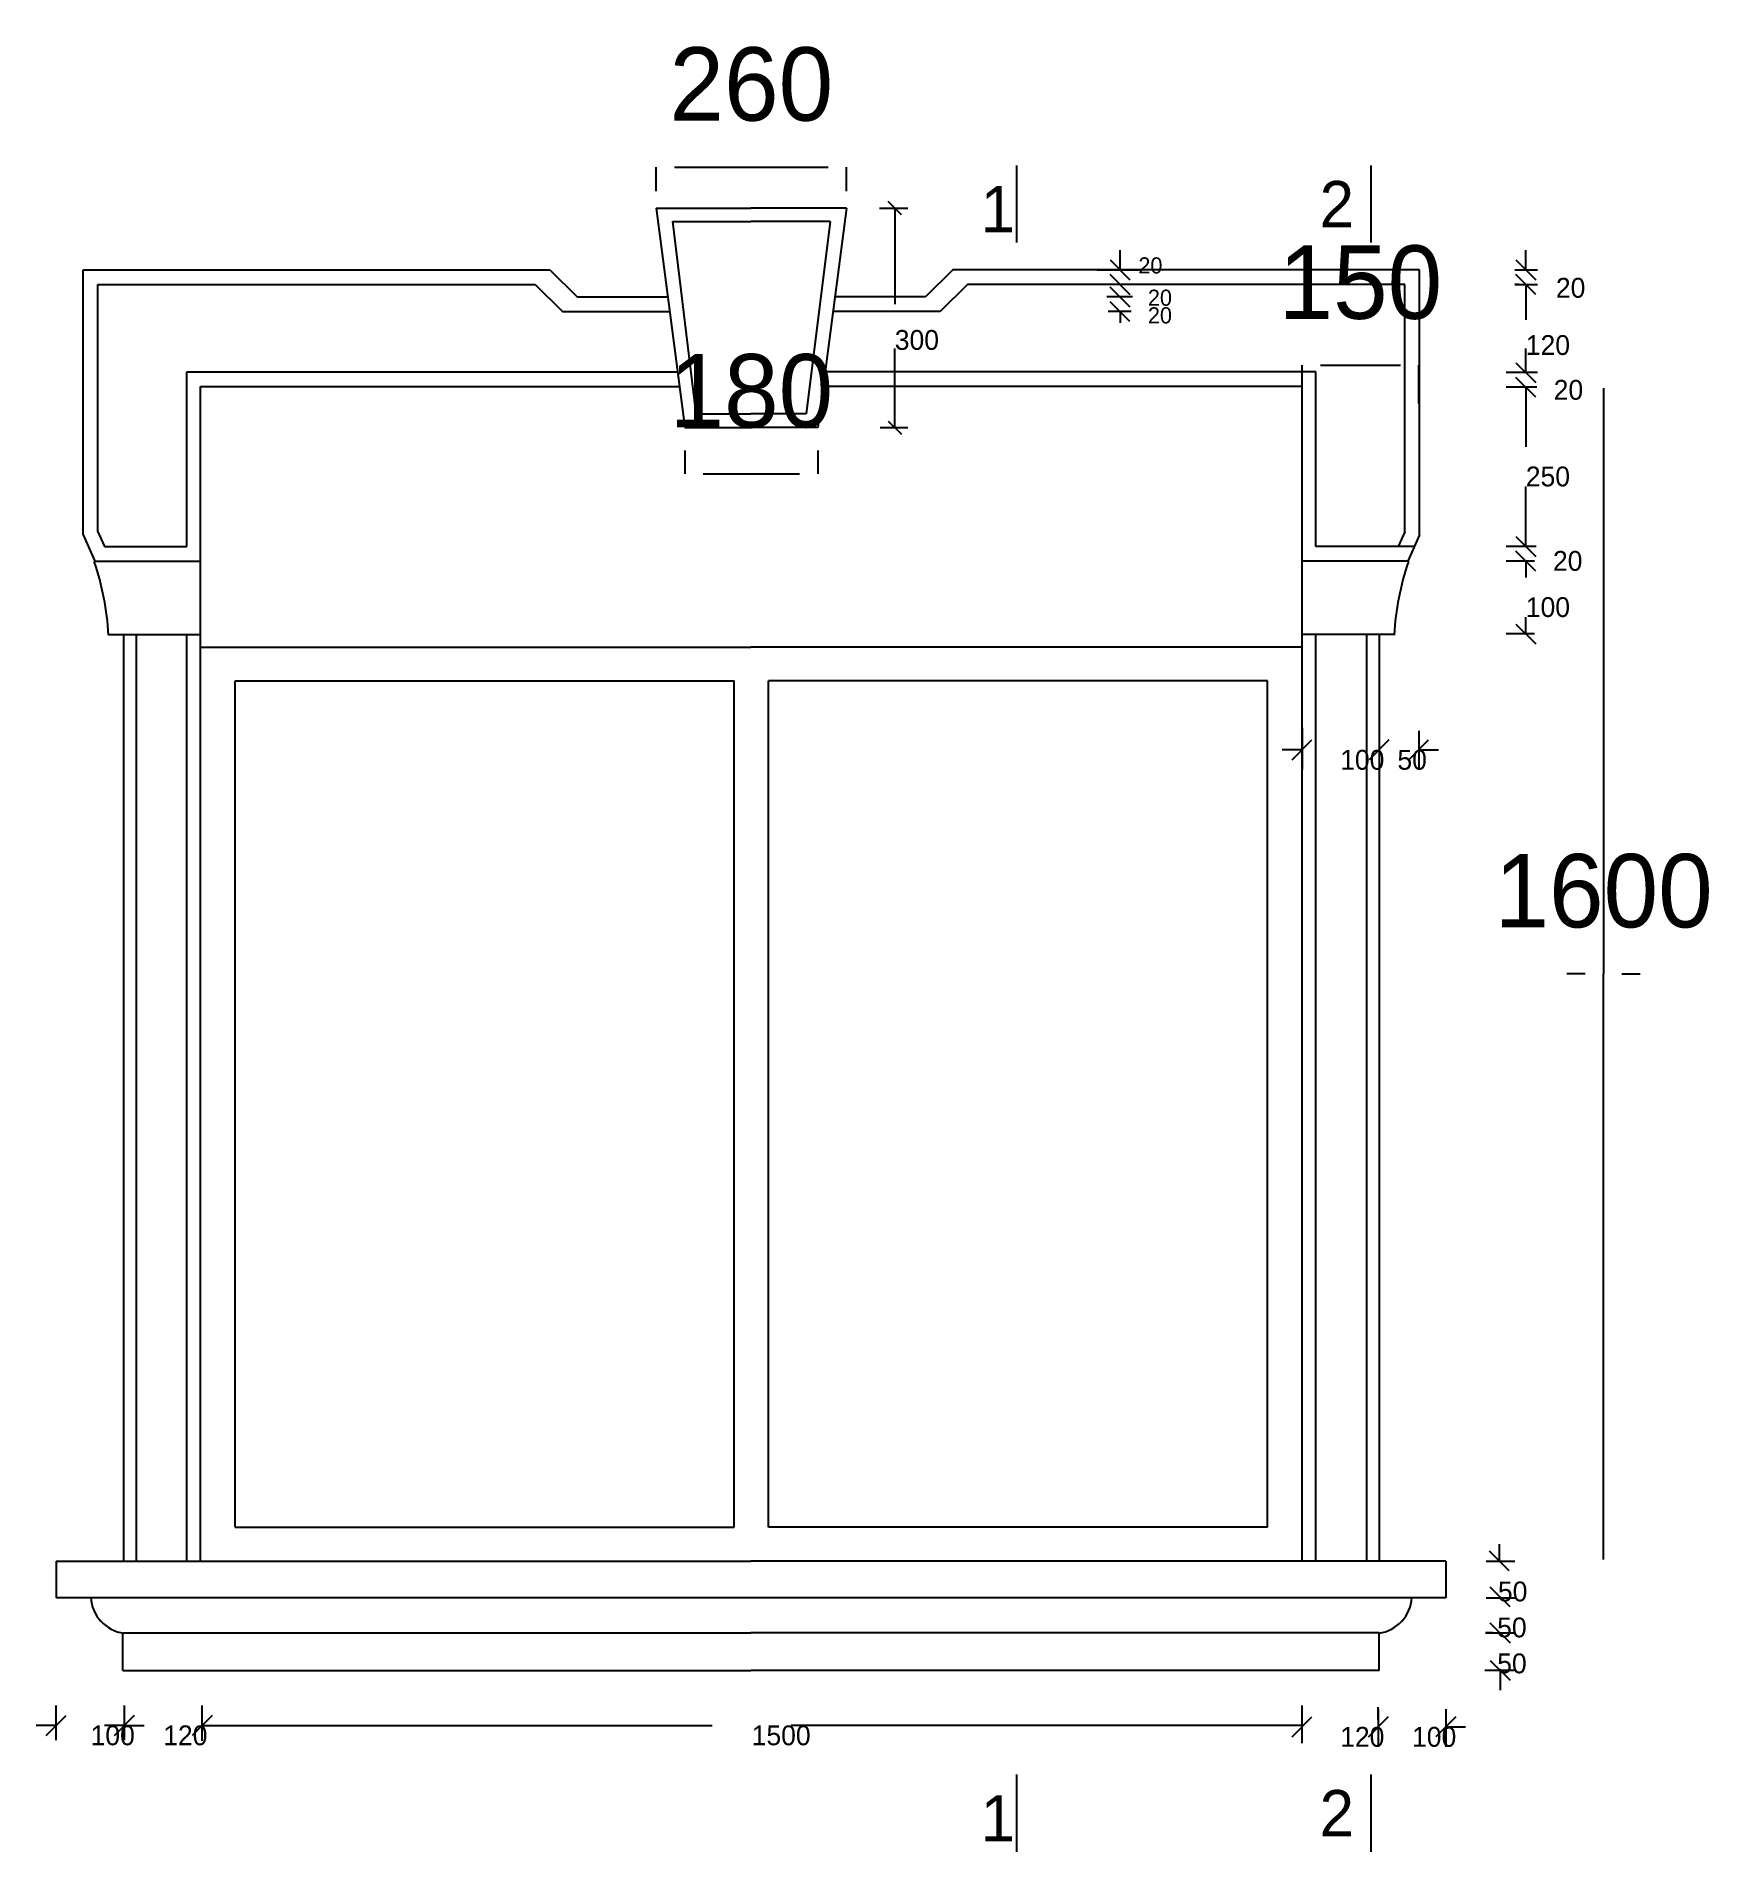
# Model space of a CAD drawing. Header units: metres. Extents: x -0.3 to 22.6, y -2.9 to 21.8.
import ezdxf

# ---------------------------------------------------------------- set-up
doc = ezdxf.new("R2010")
doc.units = ezdxf.units.M
doc.dimstyles.get("Standard").update_dxf_attribs({"dimtxt": 2.5, "dimasz": 2.5, "dimexe": 1.25, "dimexo": 0.625, "dimtad": 1, "dimcen": 2.5, "dimazin": 3, "dimtfac": 1, "dimtmove": 0, "dimatfit": 3})

# ---------------------------------------------------------------- blocks, each defined once
blk = doc.blocks.new('_OBLIQUE')
at = {"color": 0, "linetype": 'BYBLOCK'}
blk.add_line((-0.5, -0.5), (0.5, 0.5), dxfattribs=at)
blk = doc.blocks.new('*D1')
for p, q in [((8.58, 16.19), (8.58, 15.87)), ((10.39, 16.19), (10.39, 15.87)), ((8.83, 15.87), (10.14, 15.87))]:
    blk.add_line(p, q)
at = {"layer": 'Defpoints'}
for p in [(8.58, 16.19), (10.39, 16.19), (8.58, 15.87)]:
    blk.add_point(p, dxfattribs=at)
at = {"insert": (9.485, 16.995), "char_height": 1, "attachment_point": 5}
blk.add_mtext('180', dxfattribs=at)
blk = doc.blocks.new('*D2')
for p, q in [((8.19, 19.72), (8.19, 20.05)), ((8.44, 20.05), (10.53, 20.05)), ((10.78, 19.72), (10.78, 20.05))]:
    blk.add_line(p, q)
at = {"layer": 'Defpoints'}
for p in [(8.19, 20.05), (8.19, 19.72), (10.78, 19.72)]:
    blk.add_point(p, dxfattribs=at)
at = {"insert": (9.485, 21.175), "char_height": 1, "attachment_point": 5}
blk.add_mtext('260', dxfattribs=at)
blk = doc.blocks.new('*D3')
for p, q in [((21.1, 17.04), (21.1, 9.06)), ((20.85, 9.06), (20.6, 9.06)), ((21.1, 1.08), (21.1, 9.06)), ((21.1, 9.06), (21.1, 9.06)), ((21.35, 9.06), (21.6, 9.06))]:
    blk.add_line(p, q)
at = {"layer": 'Defpoints'}
for p in [(21.1, 17.04), (21.1, 9.06), (21.1, 1.08)]:
    blk.add_point(p, dxfattribs=at)
at = {"insert": (21.1, 10.185), "char_height": 1, "attachment_point": 5}
blk.add_mtext('1600', dxfattribs=at)
blk = doc.blocks.new('*D4')
for p, q in [((16.99, 16.83), (16.99, 17.35)), ((17.24, 17.35), (18.33, 17.35)), ((18.58, 16.83), (18.58, 17.35))]:
    blk.add_line(p, q)
at = {"layer": 'Defpoints'}
for p in [(16.99, 17.35), (16.99, 16.83), (18.58, 16.83)]:
    blk.add_point(p, dxfattribs=at)
at = {"insert": (17.785, 18.475), "char_height": 1, "attachment_point": 5}
blk.add_mtext('150', dxfattribs=at)

msp = doc.modelspace()

# ---------------------------------------------------------------- linework, layer by layer
for p, q in [((8.19, 19.49), (8.58, 16.5)), ((8.19, 19.49), (9.48, 19.49)), ((8.41, 19.31), (8.73, 16.69)), ((8.41, 19.31), (9.48, 19.31)), ((10.78, 19.49), (9.48, 19.49)), ((10.56, 19.31), (9.48, 19.31)), ((10.56, 19.31), (10.23, 16.69)), ((10.78, 19.49), (10.39, 16.5)), ((11.23, 19.49), (11.62, 19.49)), ((11.44, 19.49), (11.44, 18.18)), ((14.51, 18.65), (14.51, 18.92)), ((20.04, 18.65), (20.04, 18.92)), ((0.38, 18.65), (6.74, 18.65)), ((0.38, 15.04), (0.38, 18.65)), ((6.74, 18.65), (7.11, 18.28)), ((12.23, 18.65), (11.86, 18.28)), ((18.59, 18.65), (12.23, 18.65)), ((14.2, 18.65), (14.78, 18.65)), ((18.59, 15.04), (18.59, 18.65)), ((19.89, 18.65), (20.2, 18.65)), ((0.58, 18.45), (6.54, 18.45)), ((0.58, 15.08), (0.58, 18.45)), ((6.54, 18.45), (6.91, 18.08)), ((12.43, 18.45), (12.06, 18.08)), ((18.39, 18.45), (12.43, 18.45)), ((18.39, 15.08), (18.39, 18.45)), ((19.89, 18.45), (20.2, 18.45)), ((19.94, 18.45), (19.89, 18.45)), ((20.04, 18.45), (20.04, 17.97)), ((20.04, 18.45), (20.04, 18.12)), ((6.91, 18.08), (8.37, 18.08)), ((7.11, 18.28), (8.35, 18.28)), ((12.06, 18.08), (10.6, 18.08)), ((11.86, 18.28), (10.62, 18.28)), ((14.42, 18.28), (14.33, 18.28)), ((14.68, 18.28), (14.33, 18.28)), ((14.66, 18.08), (14.35, 18.08)), ((14.51, 18.08), (14.51, 17.93)), ((11.44, 16.5), (11.44, 17.58)), ((20.04, 17.25), (20.04, 17.58)), ((20.04, 17.25), (20.04, 17.52)), ((1.79, 17.26), (8.48, 17.26)), ((1.79, 14.88), (1.79, 17.26)), ((17.18, 17.26), (10.49, 17.26)), ((17.18, 14.88), (17.18, 17.26)), ((19.94, 17.25), (19.77, 17.25)), ((20.2, 17.25), (19.89, 17.25)), ((1.98, 1.06), (1.98, 17.06)), ((1.98, 17.06), (8.5, 17.06)), ((16.99, 17.06), (10.46, 17.06)), ((16.99, 1.06), (16.99, 17.06)), ((20.19, 17.05), (19.77, 17.05)), ((19.94, 17.05), (19.77, 17.05)), ((20.04, 17.05), (20.04, 16.24)), ((8.73, 16.69), (9.48, 16.69)), ((10.23, 16.69), (9.48, 16.69)), ((8.58, 16.5), (9.48, 16.5)), ((10.39, 16.5), (9.48, 16.5)), ((11.24, 16.5), (11.62, 16.5)), ((20.04, 14.88), (20.04, 15.7)), ((20.04, 14.88), (20.04, 15.15)), ((0.38, 15.04), (0.54, 14.68)), ((0.58, 15.08), (0.67, 14.88)), ((0.67, 14.88), (1.79, 14.88)), ((18.52, 14.88), (17.18, 14.88)), ((18.39, 15.08), (18.3, 14.88)), ((18.59, 15.04), (18.43, 14.68)), ((20.18, 14.88), (19.77, 14.88)), ((19.94, 14.88), (19.77, 14.88)), ((0.54, 14.68), (1.98, 14.68)), ((18.43, 14.68), (16.99, 14.68)), ((20.16, 14.68), (19.77, 14.68)), ((19.94, 14.68), (19.77, 14.68)), ((20.04, 14.68), (20.04, 14.46)), ((20.04, 13.69), (20.04, 13.92)), ((0.73, 13.68), (1.98, 13.68)), ((0.93, 13.68), (0.93, 1.06)), ((1.1, 13.68), (1.1, 1.06)), ((1.79, 1.06), (1.79, 13.68)), ((18.24, 13.68), (16.99, 13.68)), ((17.18, 1.06), (17.18, 13.68)), ((17.87, 13.68), (17.87, 1.06)), ((18.04, 13.68), (18.04, 1.06)), ((20.16, 13.69), (19.77, 13.69)), ((1.98, 13.51), (9.48, 13.51)), ((16.99, 13.51), (9.48, 13.51)), ((18.04, 13.11), (18.04, 11.84)), ((2.45, 1.52), (2.45, 13.05)), ((2.45, 13.05), (9.25, 13.05)), ((9.25, 1.52), (9.25, 13.05)), ((9.25, 1.52), (9.25, 13.05)), ((16.52, 13.05), (9.72, 13.05)), ((9.72, 1.52), (9.72, 13.05)), ((9.72, 1.52), (9.72, 13.05)), ((9.72, 1.52), (9.72, 13.05)), ((16.52, 1.52), (16.52, 13.05)), ((16.99, 12.41), (16.99, 11.84)), ((18.04, 12.41), (18.04, 11.84)), ((18.58, 12.37), (18.58, 11.84)), ((16.99, 12.11), (16.72, 12.11)), ((18.58, 12.11), (18.85, 12.11)), ((2.45, 1.52), (9.25, 1.52)), ((16.52, 1.52), (9.72, 1.52)), ((19.68, 1.07), (19.68, 1.29)), ((0.01, 1.06), (9.48, 1.06)), ((0.01, 1.06), (0.01, 0.56)), ((18.95, 1.06), (9.48, 1.06)), ((18.95, 1.06), (18.95, 0.56)), ((19.5, 1.06), (19.89, 1.06)), ((18.95, 0.56), (0.01, 0.56)), ((19.5, 0.56), (19.89, 0.56)), ((0.92, -0.43), (0.92, 0.08)), ((0.93, 0.08), (9.48, 0.08)), ((18.04, 0.08), (9.48, 0.08)), ((18.04, -0.43), (18.04, 0.08)), ((19.49, 0.08), (19.88, 0.08)), ((19.59, 0.08), (19.49, 0.08)), ((0.92, -0.43), (9.48, -0.43)), ((18.04, -0.43), (9.48, -0.43)), ((19.88, -0.43), (19.48, -0.43)), ((19.69, -0.43), (19.69, -0.7)), ((0.01, -1.38), (0.01, -0.91)), ((0.94, -1.38), (0.94, -0.91)), ((0.94, -1.08), (0.94, -0.91)), ((2, -1.39), (2, -0.91)), ((2, -1.09), (2, -0.91)), ((16.99, -1.1), (16.99, -0.91)), ((16.99, -1.42), (16.99, -0.93)), ((18.03, -1.1), (18.03, -0.93)), ((18.03, -0.96), (18.03, -1.47)), ((18.95, -0.96), (18.95, -1.47)), ((0.01, -1.18), (-0.26, -1.18)), ((0.94, -1.18), (0.67, -1.18)), ((0.94, -1.18), (1.21, -1.18)), ((2, -1.18), (8.95, -1.18)), ((16.99, -1.18), (10.03, -1.18)), ((18.95, -1.2), (19.22, -1.2))]:
    msp.add_line(p, q)
for points in [[(13.1, 20.07), (13.1, 19.02)], [(17.93, 20.07), (17.93, 19.02)], [(13.1, -1.85), (13.1, -2.9)], [(17.93, -1.85), (17.93, -2.9)]]:
    msp.add_lwpolyline(points)
for centre, radius, start, end in [((-2.99, 13.47), 3.72, 3.16, 18.89), ((21.96, 13.47), 3.72, 161.11, 176.84), ((1.01, 0.6), 0.53, 183.78, 261.7), ((17.96, 0.6), 0.53, 278.3, 356.22)]:
    msp.add_arc(centre, radius, start, end)

# ---------------------------------------------------------------- block references
for p, xscale, yscale, zscale, rotation in [((11.44, 19.49), 0.18, 0.18, 0.18, 90), ((14.51, 18.65), 0.27, 0.27, 0.27, 270), ((14.51, 18.45), 0.27, 0.27, 0.27, 270), ((14.51, 18.45), 0.27, 0.27, 0.27, 90), ((20.04, 18.65), 0.27, 0.27, 0.27, 270), ((20.04, 18.45), 0.27, 0.27, 0.27, 90), ((20.04, 18.45), 0.27, 0.27, 0.27, 90), ((14.51, 18.28), 0.27, 0.27, 0.27, 270), ((14.51, 18.28), 0.27, 0.27, 0.27, 90), ((14.51, 18.08), 0.27, 0.27, 0.27, 90), ((20.04, 17.25), 0.27, 0.27, 0.27, 270), ((20.04, 17.25), 0.27, 0.27, 0.27, 270), ((20.04, 17.05), 0.27, 0.27, 0.27, 90), ((20.04, 17.05), 0.27, 0.27, 0.27, 90), ((11.44, 16.5), 0.18, 0.18, 0.18, 270), ((20.04, 14.88), 0.27, 0.27, 0.27, 270), ((20.04, 14.88), 0.27, 0.27, 0.27, 270), ((20.04, 14.68), 0.27, 0.27, 0.27, 90), ((20.04, 14.68), 0.27, 0.27, 0.27, 90), ((20.04, 13.69), 0.27, 0.27, 0.27, 270), ((18.04, 12.11), 0.27, 0.27, 0.27, 180), ((18.04, 12.11), 0.27, 0.27, 0.27, 180), ((19.68, 1.06), 0.27, 0.27, 0.27, 90), ((19.69, 0.57), 0.27, 0.27, 0.27, 90), ((19.69, 0.08), 0.27, 0.27, 0.27, 90), ((19.69, 0.08), 0.27, 0.27, 0.27, 270), ((19.69, -0.43), 0.27, 0.27, 0.27, 270), ((0.94, -1.18), 0.27, 0.27, 0.27, 180), ((2, -1.18), 0.27, 0.27, 0.27, 180), ((18.03, -1.2), 0.27, 0.27, 0.27, 180), ((18.95, -1.2), 0.27, 0.27, 0.27, 180)]:
    msp.add_blockref('_OBLIQUE', p, dxfattribs=dict(xscale=xscale, yscale=yscale, zscale=zscale, rotation=rotation))
at = {"xscale": 0.27, "yscale": 0.27, "zscale": 0.27}
for p in [(16.99, 12.11), (18.58, 12.11), (0.01, -1.18), (0.94, -1.18), (16.99, -1.2), (18.03, -1.2)]:
    msp.add_blockref('_OBLIQUE', p, dxfattribs=at)

# ---------------------------------------------------------------- texts
for s, p in [('1', (12.61, 19.16)), ('2', (17.23, 19.23)), ('1', (12.61, -2.76)), ('2', (17.23, -2.69))]:
    msp.add_text(s, height=0.63).set_placement(p)
at = {"attachment_point": 1}
for s, insert, char_height in [('\\A1;20', (14.76, 18.82), 0.22), ('\\A1;20', (14.89, 18.38), 0.22), ('\\A1;20', (20.45, 18.54), 0.27), ('\\A1;20', (14.89, 18.14), 0.22), ('\\A1;300', (11.44, 17.83), 0.27), ('\\A1;120', (20.04, 17.76), 0.27), ('\\A1;20', (20.42, 17.15), 0.27), ('\\A1;250', (20.04, 15.97), 0.27), ('\\A1;20', (20.41, 14.82), 0.27), ('\\A1;100', (20.04, 14.19), 0.27), ('\\A1;100', (17.51, 12.11), 0.27), ('\\A1;50', (18.29, 12.11), 0.27), ('\\A1;50', (19.66, 0.78), 0.27), ('\\A1;50', (19.65, 0.29), 0.27), ('\\A1;50', (19.65, -0.2), 0.27), ('\\A1;100', (0.48, -1.18), 0.27), ('\\A1;120', (1.47, -1.18), 0.27), ('\\A1;1500', (9.49, -1.18), 0.27), ('\\A1;120', (17.51, -1.2), 0.27), ('\\A1;100', (18.49, -1.2), 0.27)]:
    msp.add_mtext(s, dxfattribs=dict(at, insert=insert, char_height=char_height))

# ---------------------------------------------------------------- dimensions: what is measured, and where the dimension line sits
for base, p1, p2, text, picture, middle in [((8.19, 20.05), (8.19, 19.72), (10.78, 19.72), '260', '*D2', (9.485, 21.175)), ((16.99, 17.35), (16.99, 16.83), (18.58, 16.83), '150', '*D4', (17.785, 18.475)), ((8.58, 15.87), (8.58, 16.19), (10.39, 16.19), '180', '*D1', (9.485, 16.995)), ((21.1, 9.06), (21.1, 17.04), (21.1, 1.08), '1600', '*D3', (21.1, 10.185))]:
    dim = msp.add_linear_dim(base=base, p1=p1, p2=p2, text=text, dimstyle='Standard')
    dim.commit()
    dim.dimension.update_dxf_attribs({"geometry": picture, "text_midpoint": middle})

doc.saveas('drawing.dxf')
